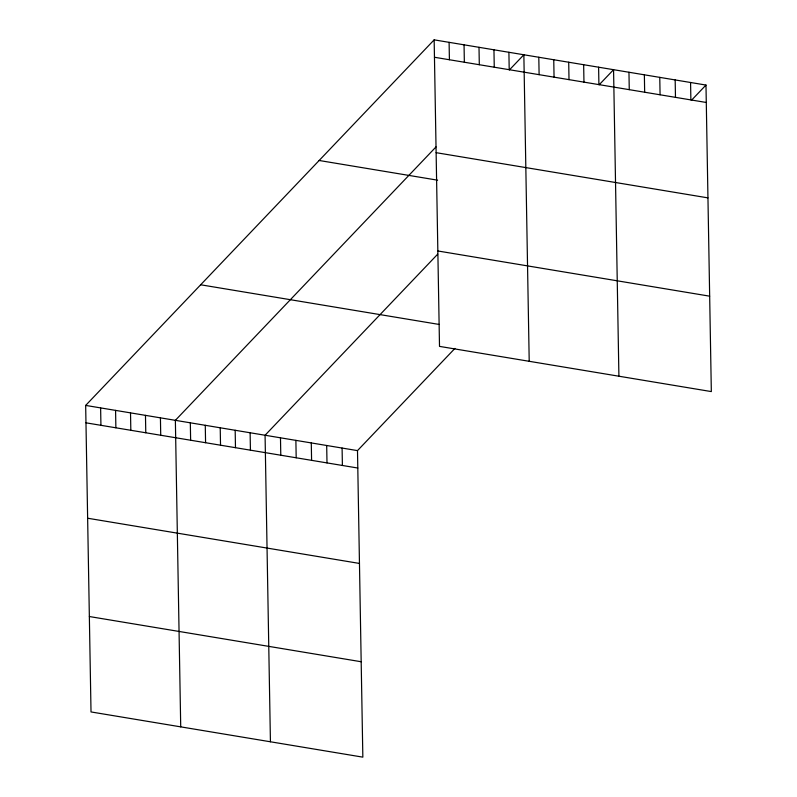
<?xml version="1.0" encoding="UTF-8"?>
<svg xmlns="http://www.w3.org/2000/svg" width="797" height="797" viewBox="0 0 797 797"><rect width="100%" height="100%" fill="white"/><g stroke="black" fill="none" stroke-linecap="round" stroke-linejoin="round"><path stroke-width="1.2" d="M454.928 348.419L357.494 450.614L362.844 757.15L91.017 711.94L85.668 405.414L434.156 39.85L705.983 85.06L711.332 391.586L439.506 346.386L434.156 39.85M436.009 146.917L175.37 420.328L180.72 726.864M509.482 69.847L523.858 54.764L529.208 361.3M437.673 254.193L265.072 435.252L270.432 741.778M599.185 84.771L613.56 69.688L618.91 376.214M691.607 100.133L705.983 85.06M434.455 57.264L706.281 102.474M436.118 152.675L707.945 197.875M319.149 160.486L437.603 180.182M437.842 250.975L709.659 296.175M200.675 284.778L439.316 324.469M85.668 405.414L357.494 450.614M85.976 422.828L357.803 468.028M87.64 518.229L359.467 563.439M89.354 616.529L361.18 661.739M690.571 82.499L690.879 99.904M675.169 79.929L675.477 97.344M659.767 77.369L660.075 94.783M644.365 74.808L644.663 92.223M628.963 72.248L629.261 89.662M598.607 67.197L598.906 84.612M583.653 64.716L583.962 82.131M568.709 62.226L569.008 79.64M553.756 59.745L554.054 77.15M538.802 57.254L539.111 74.669M508.904 52.283L509.203 69.698M493.951 49.793L494.26 67.207M479.007 47.312L479.306 64.726M464.053 44.821L464.352 62.236M449.1 42.341L449.408 59.745M342.092 448.053L342.401 465.468M326.69 445.493L326.999 462.908M311.288 442.933L311.587 460.347M295.886 440.372L296.185 457.787M280.484 437.812L280.783 455.226M250.128 432.761L250.427 450.175M235.175 430.27L235.484 447.685M220.221 427.79L220.53 445.204M205.277 425.299L205.576 442.714M190.324 422.818L190.632 440.233M160.426 417.847L160.725 435.252M145.472 415.357L145.781 432.771M130.519 412.866L130.828 430.28M115.575 410.385L115.874 427.8M100.621 407.895L100.93 425.309"/></g></svg>
